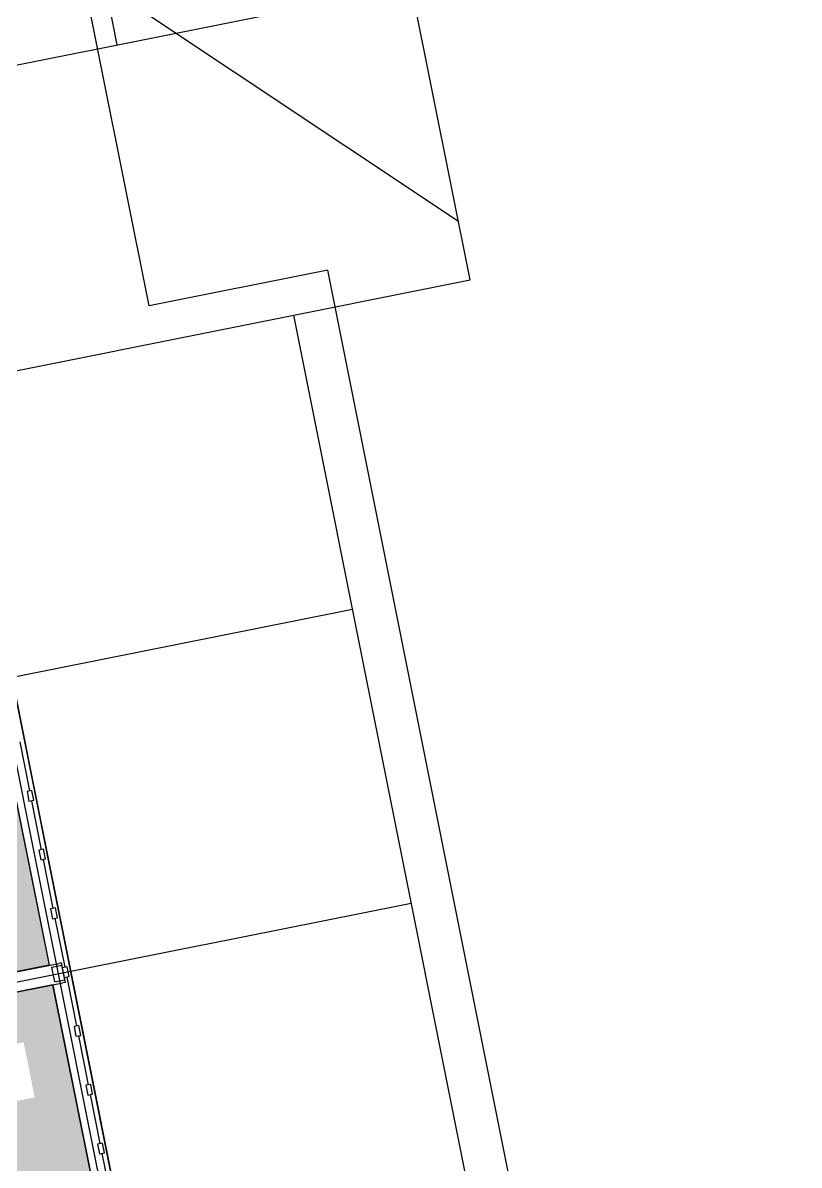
# Model space of a CAD drawing. Header units: inches. Extents: x 69201222 to 69203437, y 27664656 to 27666758.
# Drawn here: x 69201857.2 to 69202167.9, y 27665550.2 to 27666007.5 of the extents above; entities that cross this region are included whole.
import ezdxf

# ---------------------------------------------------------------- set-up
doc = ezdxf.new("R2010")
doc.units = ezdxf.units.IN
doc.header["$LTSCALE"] = 100
doc.header["$MEASUREMENT"] = 0
for name, color, linetype in [('A-GLAZ', 1, 'CONTINUOUS'), ('A-GRID', 1, 'CONTINUOUS'), ('A-ROOF', 2, 'CONTINUOUS'), ('A-WALL', 5, 'CONTINUOUS'), ('AREA-ASSIGN', 7, 'CONTINUOUS'), ('AREA-GROSS', 1, 'CONTINUOUS'), ('Rooms-Category-Color', 7, 'CONTINUOUS'), ('Rooms-College-Color', 7, 'CONTINUOUS'), ('Rooms-Department-Color', 7, 'CONTINUOUS'), ('Rooms-Division-Color', 7, 'CONTINUOUS'), ('Rooms-Information', 7, 'CONTINUOUS')]:
    doc.layers.add(name, color=color, linetype=linetype)
doc.styles.add('CP_ROOMVNUMBER', font='arial.ttf', dxfattribs={"width": 0.85, "height": 0.075})

msp = doc.modelspace()

# ---------------------------------------------------------------- hatches: boundary and pattern name
at = {"layer": 'Rooms-Category-Color', "true_color": 0xfa9ba3}
for points in [[(69201731.61, 27665607.1), (69201724.55, 27665642.4), (69201714.95, 27665690.45), (69201850.27, 27665717.49), (69201853.41, 27665701.8), (69201867.71, 27665630.22), (69201732.39, 27665603.18)], [(69201733.96, 27665595.33), (69201734.74, 27665591.41), (69201741.8, 27665556.11), (69201751.4, 27665508.06), (69201886.72, 27665535.1), (69201883.59, 27665550.79), (69201869.28, 27665622.37)]]:
    msp.add_hatch(color=241, dxfattribs=at).paths.add_polyline_path(points)
at = {"layer": 'Rooms-College-Color', "true_color": 0x80bc67}
for points in [[(69201731.61, 27665607.1), (69201724.55, 27665642.4), (69201714.95, 27665690.45), (69201850.27, 27665717.49), (69201853.41, 27665701.8), (69201867.71, 27665630.22), (69201732.39, 27665603.18)], [(69201733.96, 27665595.33), (69201734.74, 27665591.41), (69201741.8, 27665556.11), (69201751.4, 27665508.06), (69201886.72, 27665535.1), (69201883.59, 27665550.79), (69201869.28, 27665622.37)]]:
    msp.add_hatch(color=83, dxfattribs=at).paths.add_polyline_path(points)
at = {"layer": 'Rooms-Department-Color', "true_color": 0x604aed}
for points in [[(69201731.61, 27665607.1), (69201724.55, 27665642.4), (69201714.95, 27665690.45), (69201850.27, 27665717.49), (69201853.41, 27665701.8), (69201867.71, 27665630.22), (69201732.39, 27665603.18)], [(69201733.96, 27665595.33), (69201734.74, 27665591.41), (69201741.8, 27665556.11), (69201751.4, 27665508.06), (69201886.72, 27665535.1), (69201883.59, 27665550.79), (69201869.28, 27665622.37)]]:
    msp.add_hatch(color=173, dxfattribs=at).paths.add_polyline_path(points)
at = {"layer": 'Rooms-Division-Color', "true_color": 0x604aed}
for points in [[(69201731.61, 27665607.1), (69201724.55, 27665642.4), (69201714.95, 27665690.45), (69201850.27, 27665717.49), (69201853.41, 27665701.8), (69201867.71, 27665630.22), (69201732.39, 27665603.18)], [(69201733.96, 27665595.33), (69201734.74, 27665591.41), (69201741.8, 27665556.11), (69201751.4, 27665508.06), (69201886.72, 27665535.1), (69201883.59, 27665550.79), (69201869.28, 27665622.37)]]:
    msp.add_hatch(color=173, dxfattribs=at).paths.add_polyline_path(points)

# ---------------------------------------------------------------- linework, layer by layer
at = {"layer": 'A-GLAZ'}
for p, q in [((69201980.2, 27665108.14), (69201782.17, 27666099.13)), ((69201855.96, 27665719.65), (69201859.88, 27665700.04)), ((69201850.27, 27665717.49), (69201867.71, 27665630.22)), ((69201860.66, 27665696.11), (69201864.58, 27665676.5)), ((69201865.37, 27665672.58), (69201869.29, 27665652.97)), ((69201870.07, 27665649.04), (69201873.99, 27665629.43)), ((69201874.77, 27665625.51), (69201878.69, 27665605.9)), ((69201869.28, 27665622.37), (69201886.72, 27665535.1)), ((69201879.48, 27665601.97), (69201883.4, 27665582.36)), ((69201884.18, 27665578.44), (69201888.1, 27665558.83)), ((69201888.88, 27665554.91), (69201892.8, 27665535.29))]:
    msp.add_line(p, q, dxfattribs=at)
at = {"layer": 'A-GRID'}
for p, q in [((69201895.03, 27665998.72), (69201763.35, 27666657.69)), ((69202017.23, 27664897.31), (69201669.21, 27666638.88)), ((69202036.22, 27665904.56), (69201899.84, 27666587.06)), ((69201452.65, 27666314.14), (69202031.52, 27665928.09)), ((69201447.88, 27665909.36), (69202130.38, 27666045.74)), ((69201471.39, 27665791.69), (69202036.22, 27665904.56)), ((69202158.44, 27664925.52), (69201965.62, 27665890.45)), ((69201494.9, 27665674.01), (69201989.13, 27665772.77)), ((69201518.42, 27665556.34), (69202012.65, 27665655.1))]:
    msp.add_line(p, q, dxfattribs=at)
at = {"layer": 'A-ROOF'}
msp.add_lwpolyline([(69201690.91, 27664973.85), (69201730.88, 27664773.8), (69201976.03, 27664822.79), (69201966.63, 27664869.86), (69202178.44, 27664912.19), (69201979.35, 27665908.49), (69201907.77, 27665894.18), (69201879.15, 27666037.38), (69201947.39, 27666139.71), (69202088.63, 27666167.93), (69202102.93, 27666096.35), (69202983.52, 27666272.31), (69202941.2, 27666484.13), (69203035.34, 27666502.94), (69202986.35, 27666748.09), (69202739.23, 27666698.71)], dxfattribs=at)
at = {"layer": 'A-WALL'}
for p, q in [((69201860.86, 27665700.23), (69201858.9, 27665699.84)), ((69201858.9, 27665699.84), (69201859.68, 27665695.92)), ((69201859.68, 27665695.92), (69201861.65, 27665696.31)), ((69201861.65, 27665696.31), (69201860.86, 27665700.23)), ((69201865.56, 27665676.7), (69201863.6, 27665676.31)), ((69201863.6, 27665676.31), (69201864.39, 27665672.38)), ((69201866.35, 27665672.77), (69201865.56, 27665676.7)), ((69201864.39, 27665672.38), (69201866.35, 27665672.77)), ((69201870.27, 27665653.16), (69201868.31, 27665652.77)), ((69201868.31, 27665652.77), (69201869.09, 27665648.85)), ((69201871.05, 27665649.24), (69201870.27, 27665653.16)), ((69201869.09, 27665648.85), (69201871.05, 27665649.24)), ((69201732.39, 27665603.18), (69201871.64, 27665631)), ((69201868.89, 27665629.43), (69201872.81, 27665630.22)), ((69201870.07, 27665623.55), (69201868.89, 27665629.43)), ((69201872.62, 27665631.2), (69201871.64, 27665631)), ((69201872.62, 27665631.2), (69201874.18, 27665623.35)), ((69201873.99, 27665624.33), (69201872.81, 27665630.22)), ((69201874.97, 27665629.63), (69201873.01, 27665629.24)), ((69201875.75, 27665625.71), (69201874.97, 27665629.63)), ((69201733.96, 27665595.33), (69201873.2, 27665623.16)), ((69201870.07, 27665623.55), (69201873.99, 27665624.33)), ((69201874.18, 27665623.35), (69201873.2, 27665623.16)), ((69201873.79, 27665625.31), (69201875.75, 27665625.71)), ((69201879.67, 27665606.09), (69201877.71, 27665605.7)), ((69201877.71, 27665605.7), (69201878.5, 27665601.78)), ((69201880.46, 27665602.17), (69201879.67, 27665606.09)), ((69201878.5, 27665601.78), (69201880.46, 27665602.17)), ((69201884.38, 27665582.56), (69201882.42, 27665582.17)), ((69201882.42, 27665582.17), (69201883.2, 27665578.24)), ((69201885.16, 27665578.64), (69201884.38, 27665582.56)), ((69201883.2, 27665578.24), (69201885.16, 27665578.64)), ((69201889.08, 27665559.02), (69201887.12, 27665558.63)), ((69201889.86, 27665555.1), (69201889.08, 27665559.02)), ((69201887.12, 27665558.63), (69201887.9, 27665554.71)), ((69201887.9, 27665554.71), (69201889.86, 27665555.1))]:
    msp.add_line(p, q, dxfattribs=at)
at = {"layer": 'AREA-ASSIGN'}
for points in [[(69201731.61, 27665607.1), (69201724.55, 27665642.4), (69201714.95, 27665690.45), (69201850.27, 27665717.49), (69201853.41, 27665701.8), (69201867.71, 27665630.22), (69201732.39, 27665603.18)], [(69201733.96, 27665595.33), (69201734.74, 27665591.41), (69201741.8, 27665556.11), (69201751.4, 27665508.06), (69201886.72, 27665535.1), (69201883.59, 27665550.79), (69201869.28, 27665622.37)]]:
    msp.add_lwpolyline(points, close=True, dxfattribs=at)
at = {"layer": 'AREA-GROSS'}
msp.add_lwpolyline([(69201782.17, 27666099.13), (69201994.9, 27665034.59), (69201848.04, 27665005.25), (69201820.39, 27664963.78), (69201778.92, 27664991.43), (69201632.07, 27664962.09), (69201419.86, 27666024.02), (69201306.91, 27666099.35), (69201236.75, 27666450.48), (69201319.14, 27666574.02), (69201671.65, 27666644.46), (69201784.6, 27666569.13), (69202727.48, 27666757.55), (69202756.82, 27666610.69), (69202798.29, 27666583.04), (69202770.63, 27666541.58), (69202799.98, 27666394.72), (69201853.11, 27666205.51)], close=True, dxfattribs=at)

# ---------------------------------------------------------------- next in the draw order: texts
at = {"layer": 'Rooms-Information', "insert": (69201789.49, 27665564.46), "char_height": 3.2143, "width": 72, "attachment_point": 7, "rotation": 11.3005, "style": 'CP_ROOMVNUMBER', "bg_fill": 3, "box_fill_scale": 1.5, "bg_fill_color": 256, "bg_fill_true_color": 13158600, "bg_fill_transparency": 0}
msp.add_mtext('Bldg.124, Room 206^M^J140800-SAE&T-Career Services^M^JFICM: Conference Room^M^JASF: 88', dxfattribs=at)

doc.saveas('drawing.dxf')
